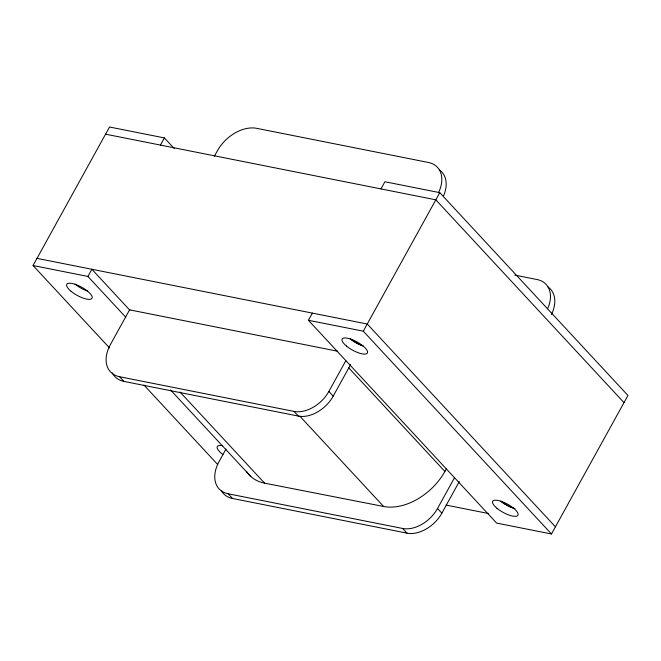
<?xml version="1.0" encoding="UTF-8"?>
<svg xmlns="http://www.w3.org/2000/svg" width="661" height="661" viewBox="0 0 661 661"><rect width="100%" height="100%" fill="white"/><g stroke="black" fill="none" stroke-linecap="round" stroke-linejoin="round"><path stroke-width="0.99" d="M109.586 348.017L33.05 265.532L109.519 127.011L164.391 137.918L174.223 148.51M125.838 317.305L87.921 276.447L91.879 269.275L129.787 310.141M160.433 145.081L164.391 137.918M129.812 309.431L110.412 344.571A33.009 22.276 -42.9 0 0 119.55 376.729L123.896 381.405L298.351 416.083A29.266 19.747 -42.9 0 0 333.218 396.113L350.661 364.517M214.371 156.26L217.353 150.848A33.009 22.276 -42.9 0 1 256.675 128.333L428.386 162.466A33.009 22.276 -42.9 0 1 438.458 192.822M226.021 449.026L219.055 461.634A33.009 22.276 -42.9 0 0 228.194 493.792L232.54 498.477L406.986 533.154A29.266 19.747 -42.9 0 0 441.862 513.184L459.304 481.58M380.951 188.914L384.909 181.75L439.78 192.657L627.95 395.468L551.481 533.989L496.609 523.082L308.431 320.279L312.389 313.116M119.55 376.729L294.005 411.406A29.266 19.747 -42.9 0 0 328.872 391.436L345.819 360.741M551.481 533.989L363.302 331.186L439.78 192.657M228.194 493.792L402.648 528.47A29.266 19.747 -42.9 0 0 437.516 508.499L454.462 477.804M246.479 471.367A55.276 37.297 -42.9 0 0 264.582 483.15L383.62 506.483A51.599 34.818 -42.9 0 0 444.894 471.467L446.398 468.773M105.57 134.175L435.822 199.82L623.992 402.632M514.803 275.116L537.021 279.529A33.009 22.276 -42.9 0 1 547.928 308.076M37.008 258.368L367.26 324.022L555.43 526.825M33.05 265.532L87.921 276.447M308.431 320.279L363.302 331.186M129.68 309.877L337.73 351.231M446.142 505.103L488.644 513.547M348.446 367.524L444.894 471.467M328.872 391.436L333.218 396.113M437.516 508.499L441.862 513.184M299.755 416.091L383.62 506.483M294.005 411.406L298.351 416.083M402.648 528.47L406.986 533.154M180.015 392.006L264.582 483.15M170.546 389.957L250.916 476.581M143.991 385.099L217.717 464.559M513.523 508.102A14.418 4.668 28.9 0 1 500.914 501.096M362.98 345.852A14.418 4.668 28.9 0 1 350.38 338.853M439.309 169.852A33.009 22.276 -42.9 0 1 443.63 195.689M123.896 381.405A33.009 22.276 -42.9 0 1 112.263 372.821M547.952 286.924A33.009 22.276 -42.9 0 1 551.439 314.57M232.54 498.477A33.009 22.276 -42.9 0 1 221.369 490.768M222.914 454.57A14.418 4.668 28.9 0 1 222.691 445.729M87.599 291.113A14.418 4.668 28.9 0 1 74.99 284.106M514.96 508.582A14.418 4.668 28.9 0 1 506.301 505.021M505.491 504.558A14.418 4.668 28.9 0 1 501.666 502.03M362.806 345.819A14.418 4.668 28.9 0 1 350.206 338.82M496.965 508.259A14.418 4.668 28.9 0 0 517.918 515.274A14.418 4.668 28.9 0 0 501.063 501.286A14.418 4.668 28.9 0 0 496.965 508.259M346.422 346.017A14.418 4.668 28.9 0 0 367.376 353.032A14.418 4.668 28.9 0 0 350.52 339.043A14.418 4.668 28.9 0 0 346.422 346.017M71.041 291.27A14.418 4.668 28.9 0 0 91.995 298.293A14.418 4.668 28.9 0 0 75.139 284.296A14.418 4.668 28.9 0 0 71.041 291.27"/></g></svg>
